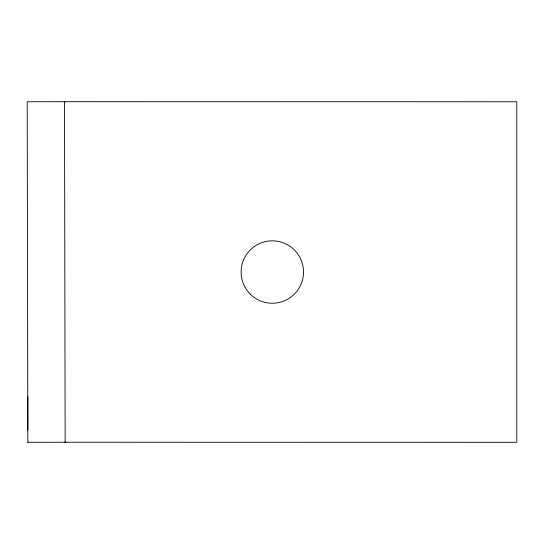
<?xml version="1.0" encoding="UTF-8"?>
<svg xmlns="http://www.w3.org/2000/svg" width="544" height="544" viewBox="0 0 544 544"><rect width="100%" height="100%" fill="white"/><g stroke="black" fill="none" stroke-linecap="round" stroke-linejoin="round"><path stroke-width="0.82" d="M64.518 101.694L516.8 101.762L516.8 442.313L65.151 442.238L64.518 101.694L65.151 101.694L27.2 101.762L27.832 430.12M27.832 396.807L27.832 442.313L65.878 442.238L65.151 442.238M27.832 442.313L28.56 442.313M250.247 294.107A31.212 31.212 0 0 0 302.464 280.112A31.212 31.212 0 0 0 264.234 241.89A31.212 31.212 0 0 0 250.247 294.107"/></g></svg>
